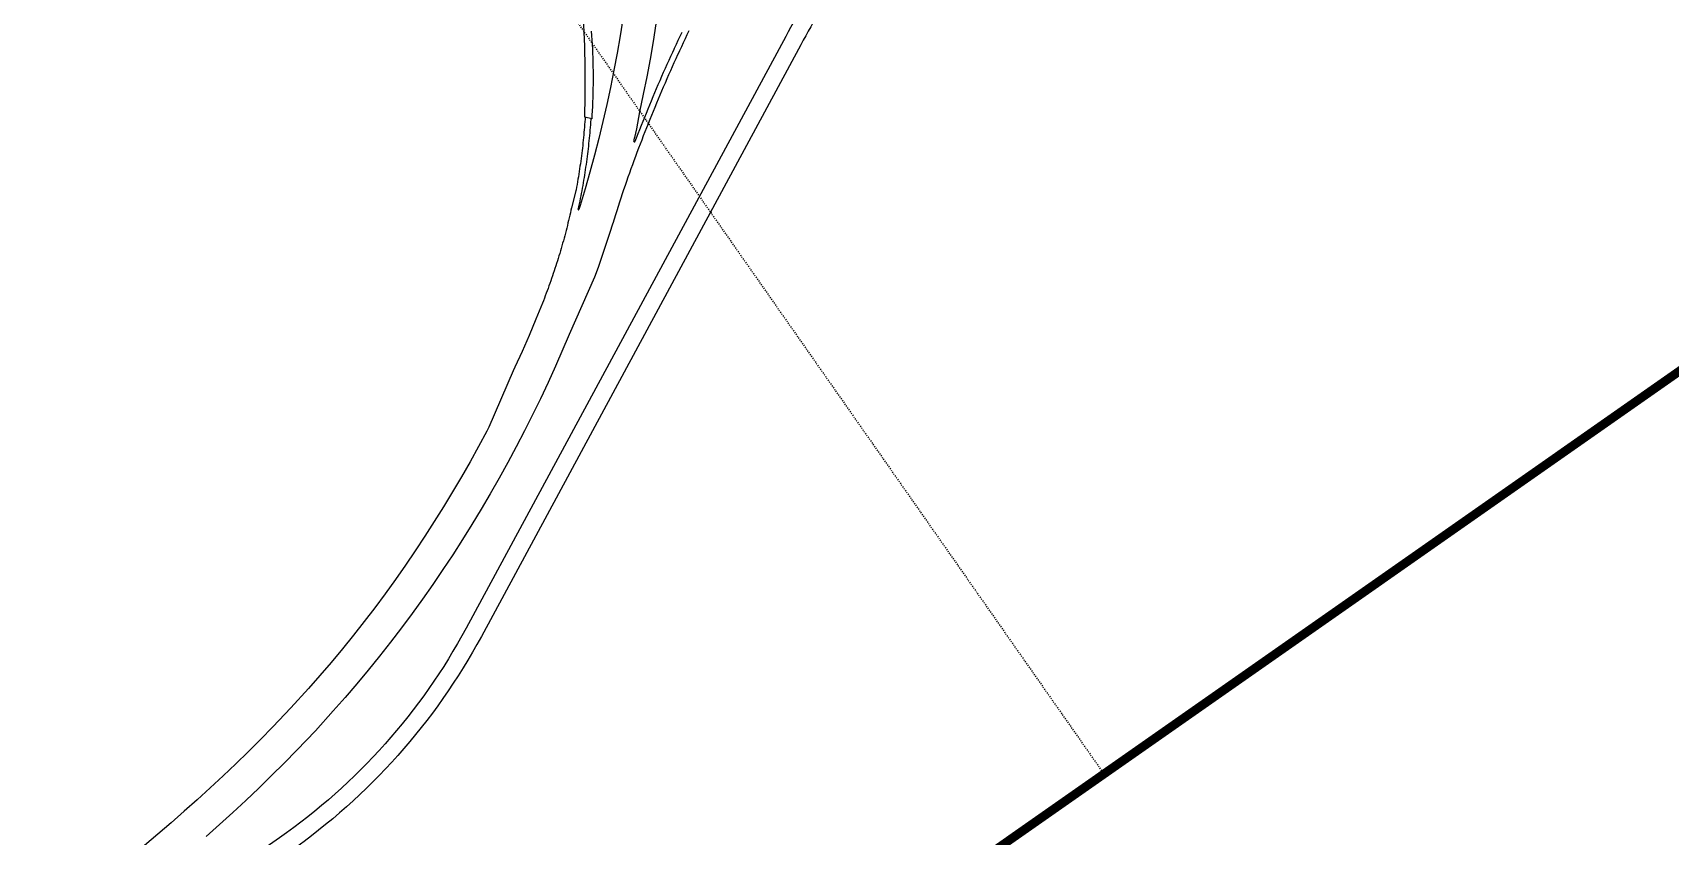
# Model space of a CAD drawing. Header units: millimetres. Extents: x 152904052 to 153933663, y 538271515 to 539240469.
# Drawn here: x 153592426 to 153610949, y 539083745 to 539092836 of the extents above; entities that cross this region are included whole.
import ezdxf

# ---------------------------------------------------------------- set-up
doc = ezdxf.new("R2010")
doc.units = ezdxf.units.MM
doc.linetypes.add('HIDDEN', pattern=[5.08, 2.54, -2.54])
doc.layers.add('BORD', color=7, linetype='Continuous')

msp = doc.modelspace()

# ---------------------------------------------------------------- linework, layer by layer
at = {"layer": 'BORD', "color": 8, "linetype": 'HIDDEN', "ltscale": 5}
msp.add_line((153552920.9, 539158173), (153604542.8, 539084449.3), dxfattribs=at)
at = {"layer": 'BORD', "const_width": 100}
msp.add_lwpolyline([(153479197.2, 539106551.1), (153602070.1, 539192587.6), (153653691.9, 539118863.9), (153530819.1, 539032827.5)], close=True, dxfattribs=at)
at = {"layer": 'BORD', "color": 137, "ltscale": 10, "flags": 128}
for points in [[(153599267.1, 539095627.8), (153599271.9, 539095454.6), (153599272.3, 539095159), (153599269.9, 539094961.5), (153599264.9, 539094764.1), (153599257.3, 539094566.7), (153599247, 539094369.5), (153599234.1, 539094172.4), (153599218.6, 539093975.6), (153599200.5, 539093778.9), (153599179.7, 539093582.5), (153599156.3, 539093386.4), (153599130.3, 539093190.6), (153599101.7, 539092995.2), (153599070.5, 539092800.2), (153599036.7, 539092605.6), (153599000.3, 539092411.5), (153598961.4, 539092217.9), (153598919.8, 539092024.9), (153598875.7, 539091832.4), (153598875.4, 539091831.2)], [(153598674.5, 539091878), (153598673.2, 539091857.9), (153598671.1, 539091828.2), (153598668.8, 539091798.5), (153598666.5, 539091768.8), (153598664, 539091739.1), (153598661.4, 539091709.5), (153598658.6, 539091679.8), (153598655.7, 539091650.2), (153598652.7, 539091620.5), (153598649.6, 539091590.9), (153598646.4, 539091561.3), (153598643, 539091531.7), (153598639.5, 539091502.1), (153598635.8, 539091472.6), (153598632.1, 539091443), (153598628.2, 539091413.5), (153598624.2, 539091384), (153598620, 539091354.5), (153598615.8, 539091325), (153598611.4, 539091295.6), (153598606.9, 539091266.1), (153598602.2, 539091236.7), (153598597.5, 539091207.3), (153598592.6, 539091177.9), (153598587.5, 539091148.6), (153598582.4, 539091119.2), (153598577.1, 539091089.9), (153598571.7, 539091060.6), (153598569.1, 539091046.7), (153598519.7, 539090854.3)], [(153598738.7, 539091863.3), (153598738, 539091853.4), (153598735.9, 539091823.4), (153598733.6, 539091793.4), (153598731.2, 539091763.5), (153598728.7, 539091733.5), (153598726.1, 539091703.6), (153598723.3, 539091673.6), (153598720.4, 539091643.7), (153598717.4, 539091613.8), (153598714.2, 539091583.9), (153598711, 539091554), (153598707.5, 539091524.2), (153598704, 539091494.3), (153598700.3, 539091464.5), (153598696.5, 539091434.6), (153598692.6, 539091404.8), (153598688.6, 539091375.1), (153598684.4, 539091345.3), (153598680.1, 539091315.5), (153598675.6, 539091285.8), (153598671.1, 539091256.1), (153598666.4, 539091226.4), (153598661.6, 539091196.7), (153598656.6, 539091167.1), (153598651.6, 539091137.4), (153598646.4, 539091107.8), (153598641.1, 539091078.2), (153598635.6, 539091048.7), (153598630, 539091019.1), (153598624.3, 539090989.6), (153598618.5, 539090960.1), (153598612.5, 539090930.6), (153598606.5, 539090901.2), (153598600.3, 539090871.8), (153598593.9, 539090842.4), (153598593, 539090838.2)], [(153598875.7, 539091833), (153598829, 539091641.2), (153598779.8, 539091450), (153598728, 539091259.4), (153598673.6, 539091069.6), (153598616.8, 539090880.5), (153598602.6, 539090835.6)], [(153598519.7, 539090854.3), (153598514.3, 539090829.3), (153598507.7, 539090800.3), (153598501.1, 539090771.2), (153598494.3, 539090742.2), (153598487.4, 539090713.3), (153598480.4, 539090684.3), (153598473.2, 539090655.4), (153598466, 539090626.5), (153598458.6, 539090597.7), (153598451.1, 539090568.8), (153598443.4, 539090540.1), (153598435.7, 539090511.3), (153598427.8, 539090482.6), (153598419.8, 539090453.9), (153598411.6, 539090425.3), (153598403.4, 539090396.6), (153598395, 539090368.1), (153598386.5, 539090339.5), (153598377.9, 539090311), (153598369.1, 539090282.5), (153598360.3, 539090254.1), (153598351.3, 539090225.7), (153598342.2, 539090197.3), (153598332.9, 539090169), (153598323.6, 539090140.8), (153598314.1, 539090112.5), (153598304.5, 539090084.3), (153598294.8, 539090056.2), (153598285, 539090028), (153598275, 539090000), (153598264.9, 539089971.9), (153598254.7, 539089944), (153598244.4, 539089916), (153598234, 539089888.1), (153598223.4, 539089860.3), (153598212.8, 539089832.5), (153598202, 539089804.7), (153598191, 539089776.9)], [(153598781, 539090070.4), (153598491.8, 539089420.4)], [(153598191.9, 539089779.3), (153598191, 539089776.9), (153598116.8, 539089593.9), (153598040.1, 539089411.9), (153597961, 539089231), (153597879.5, 539089051.1), (153597860.3, 539089010.1)], [(153598491.8, 539089420.4), (153598338.1, 539089062.6), (153598254.5, 539088878.2), (153598168.5, 539088694.9), (153598080, 539088512.7), (153597989.1, 539088331.7), (153597895.8, 539088152), (153597800.1, 539087973.5), (153597702.1, 539087796.3), (153597601.7, 539087620.5), (153597498.9, 539087446), (153597393.9, 539087272.9), (153597286.5, 539087101.2), (153597176.9, 539086930.9), (153597065, 539086762.1), (153596950.8, 539086594.8), (153596834.5, 539086429.1), (153596715.9, 539086264.9), (153596595.2, 539086102.4), (153596472.3, 539085941.4), (153596347.3, 539085782.1), (153596220.1, 539085624.5), (153596092.5, 539085470.5)], [(153597860.3, 539089010.1), (153597585.3, 539088374.1)], [(153597585.3, 539088374.1), (153597562.1, 539088329.4), (153597468.8, 539088155.3), (153597373.2, 539087982.6), (153597275.3, 539087811.1), (153597175.1, 539087640.9), (153597072.7, 539087472.1), (153596968, 539087304.6), (153596861.1, 539087138.6), (153596752, 539086974), (153596640.7, 539086810.9), (153596527.3, 539086649.3), (153596411.7, 539086489.2), (153596293.9, 539086330.6), (153596174.1, 539086173.7), (153596052.2, 539086018.3), (153595928.2, 539085864.6), (153595802.2, 539085712.6), (153595801.5, 539085711.7)], [(153595802.2, 539085712.6), (153595674.6, 539085563.6), (153595544.2, 539085415.4), (153595345.9, 539085196.2), (153595141.2, 539084981.5), (153595003.1, 539084840.3), (153594863.1, 539084700.8), (153594721.5, 539084562.9), (153594578.2, 539084426.7), (153594433.4, 539084291.9), (153594287, 539084158.7), (153594139.2, 539084026.9), (153593990.1, 539083896.6), (153593839.7, 539083767.7), (153593688, 539083640), (153593535.2, 539083513.6), (153593381.3, 539083388.5), (153593226.3, 539083264.5), (153593070.4, 539083141.6), (153592913.5, 539083019.8), (153592755.8, 539082898.9), (153592755.7, 539082898.9)], [(153596092.4, 539085470.6), (153596090.8, 539085468.7), (153595959.1, 539085315), (153595825.3, 539085163.1), (153595622.5, 539084938.8), (153595412.2, 539084718.2), (153595270.7, 539084573.7), (153595127.5, 539084430.9), (153594982.7, 539084290), (153594836.4, 539084150.8), (153594688.5, 539084013.3), (153594539.2, 539083877.4), (153594388.6, 539083743.1)]]:
    msp.add_lwpolyline(points, dxfattribs=at)
at = {"layer": 'BORD', "color": 137, "ltscale": 20}
for points in [[(153602988.4, 539095406), (153602921, 539095328.5), (153602792.6, 539095176.9), (153602666.2, 539095023.6), (153602541.9, 539094868.6), (153602419.6, 539094711.9), (153602299.4, 539094553.7), (153602181.4, 539094393.9), (153602065.5, 539094232.5), (153601951.8, 539094069.5), (153601840.2, 539093905.1), (153601637.3, 539093597.3, 0.0103924), (153601637, 539093596.9), (153601579, 539093500.3, -0.004224), (153601578.9, 539093500.1, 0.0158447), (153601114.6, 539092701.2), (153597500.1, 539086006.9, -0.1166778), (153595327.2, 539083566), (153594350.4, 539082909.6)], [(153601413.3, 539093603.2, 0.01592), (153600943, 539092793.8), (153597328.6, 539086099.6, -0.1166778), (153595215.3, 539083725.7), (153594237.2, 539083040.4)]]:
    msp.add_lwpolyline(points, format="xyb", dxfattribs=at)
at = {"layer": 'BORD', "color": 137, "ltscale": 10}
for points in [[(153598744, 539092853.7), (153598747.7, 539092803.7), (153598750.9, 539092753.7), (153598753.8, 539092703.7), (153598756.3, 539092653.6), (153598758.5, 539092603.6), (153598760.3, 539092553.5), (153598761.8, 539092503.4), (153598762.9, 539092453.3), (153598763.7, 539092403.2), (153598764.1, 539092353.1), (153598764.1, 539092303), (153598763.8, 539092252.9), (153598763.1, 539092202.8), (153598762.1, 539092152.7), (153598760.7, 539092102.6), (153598758.9, 539092052.5), (153598756.8, 539092002.5), (153598754.3, 539091952.4), (153598751.5, 539091902.4), (153598748.9, 539091861), (153598669.8, 539091879.1, 0.0216955), (153598648, 539093164.9)], [(153599475.2, 539092936.8), (153599443.2, 539092736.9), (153599408.5, 539092537.3), (153599371.2, 539092338.3), (153599331.2, 539092139.7), (153599288.6, 539091941.7), (153599254.6, 539091748.2), (153599231.1, 539091649.7), (153599222.5, 539091614.3, 0.9395953), (153599241.5, 539091608.4), (153599256.9, 539091648.7), (153599274.9, 539091695.4), (153599293.1, 539091742), (153599311.4, 539091788.6), (153599329.8, 539091835.1), (153599348.4, 539091881.6), (153599367.1, 539091928), (153599386, 539091974.4), (153599405, 539092020.6), (153599424.2, 539092066.9), (153599443.5, 539092113.1), (153599462.9, 539092159.2), (153599482.5, 539092205.2), (153599502.3, 539092251.2), (153599522.2, 539092297.1), (153599542.2, 539092343), (153599562.4, 539092388.8), (153599582.7, 539092434.5), (153599603.1, 539092480.2), (153599623.7, 539092525.8), (153599644.5, 539092571.4), (153599665.4, 539092616.8), (153599681.3, 539092651.4), (153599686.4, 539092662.3), (153599707.4, 539092707.6), (153599728.5, 539092753), (153599749.5, 539092798.3), (153599770.6, 539092843.7)]]:
    msp.add_lwpolyline(points, format="xyb", dxfattribs=at)
for points in [[(153598989.3, 539090682.2), (153598989.5, 539090683.2), (153599004.7, 539090731.7), (153599019.9, 539090779.2), (153599035.2, 539090826.6), (153599050.6, 539090874), (153599066.2, 539090921.4), (153599081.9, 539090968.6), (153599097.8, 539091015.9), (153599113.8, 539091063.1), (153599130, 539091110.2), (153599146.3, 539091157.3), (153599162.8, 539091204.4), (153599179.4, 539091251.4), (153599196.2, 539091298.3), (153599213.1, 539091345.2), (153599230.1, 539091392), (153599247.3, 539091438.8), (153599264.7, 539091485.5), (153599282.2, 539091532.2), (153599299.8, 539091578.8), (153599317.6, 539091625.4), (153599335.5, 539091671.9), (153599353.6, 539091718.4), (153599371.8, 539091764.7), (153599390.2, 539091811.1), (153599408.7, 539091857.4), (153599427.3, 539091903.6), (153599446.1, 539091949.7), (153599465.1, 539091995.9), (153599484.2, 539092041.9), (153599503.4, 539092087.9), (153599522.8, 539092133.8), (153599542.3, 539092179.7), (153599562, 539092225.5), (153599581.8, 539092271.2), (153599601.7, 539092316.9), (153599621.8, 539092362.5), (153599642, 539092408.1), (153599662.4, 539092453.5), (153599682.9, 539092499), (153599703.6, 539092544.3), (153599724.4, 539092589.6), (153599740.3, 539092624), (153599745.3, 539092634.9), (153599766.4, 539092680.3), (153599787.4, 539092725.6), (153599808.5, 539092771), (153599829.5, 539092816.3), (153599850.6, 539092861.7)], [(153598987, 539090681.3), (153598950, 539090563.9), (153598886.5, 539090371.6), (153598820.5, 539090180.2), (153598781, 539090070.4)]]:
    msp.add_lwpolyline(points, dxfattribs=at)
at = {"layer": 'BORD', "color": 137, "ltscale": 10, "flags": 128}
msp.add_lwpolyline([(153598593, 539090838.2, 0.9565276), (153598602.6, 539090835.6)], format="xyb", dxfattribs=at)

doc.saveas('drawing.dxf')
